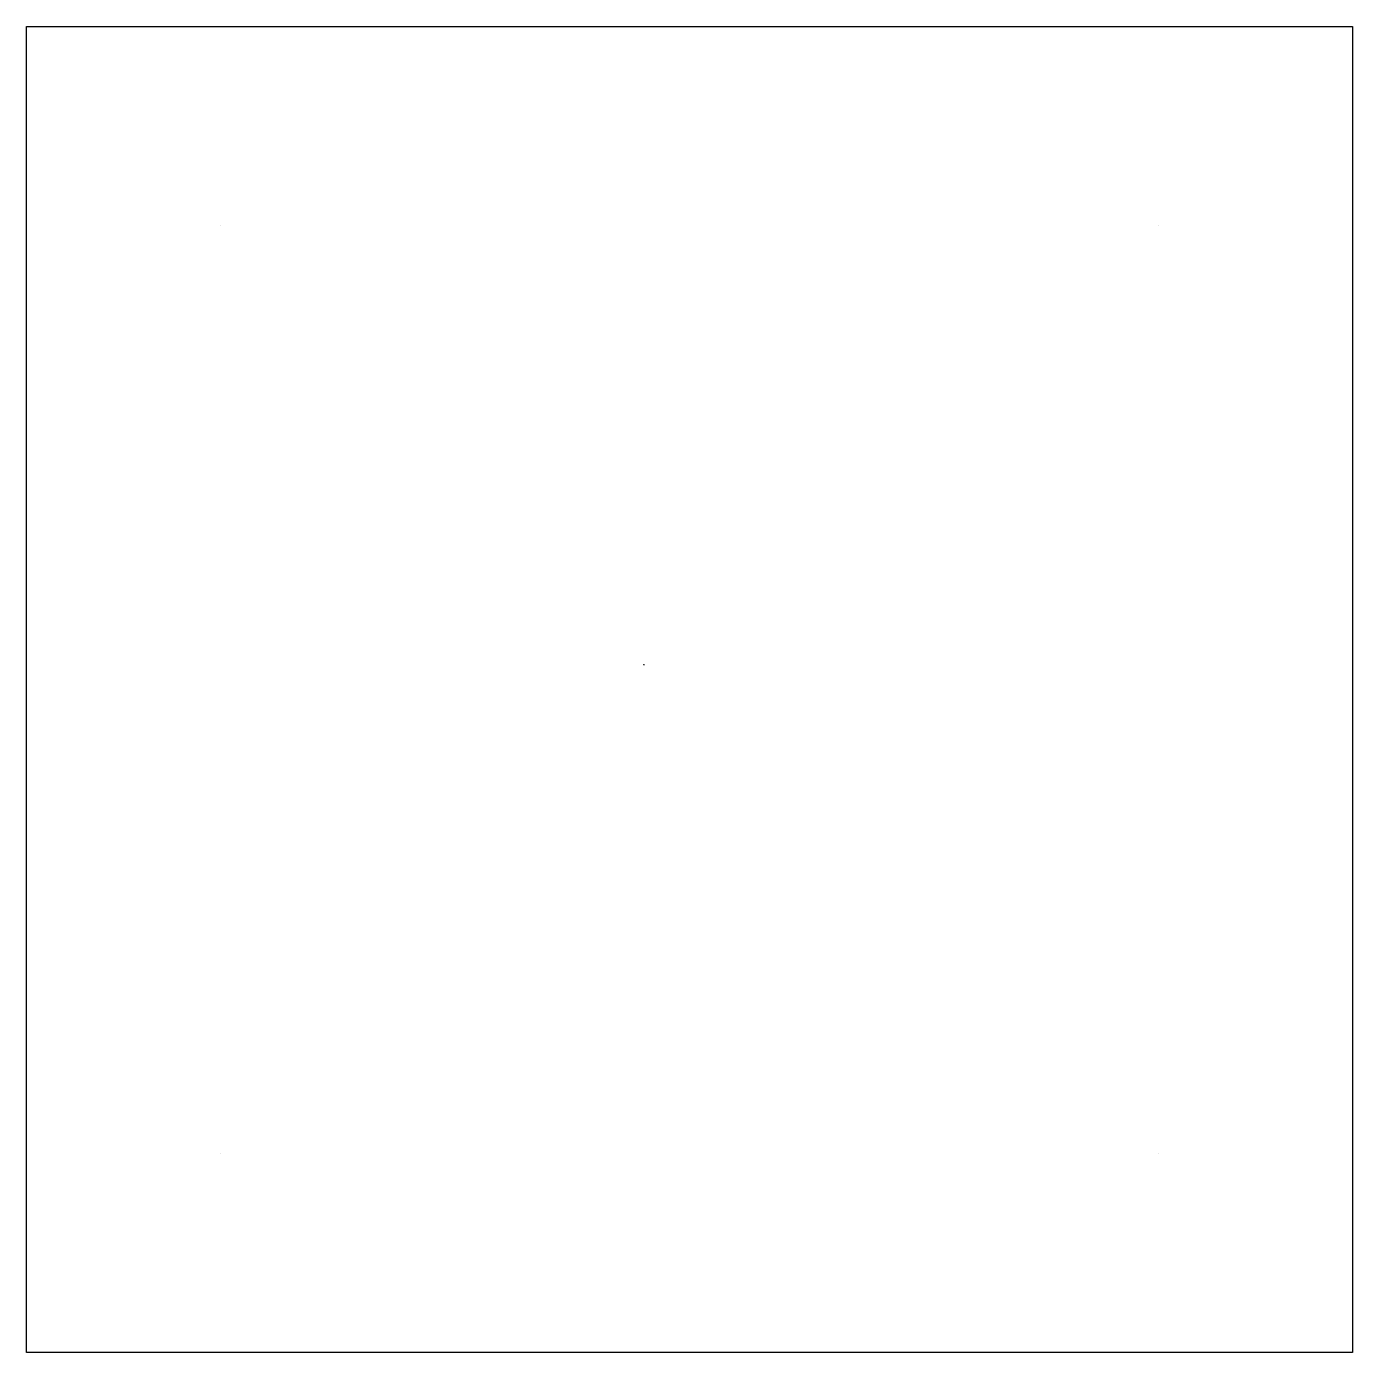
# Model space of a CAD drawing. Extents: x -2928 to 17072, y -2997 to 17003.
import ezdxf

# ---------------------------------------------------------------- set-up
doc = ezdxf.new("R2010")
doc.units = 0
doc.layers.get('0').update_dxf_attribs({"linetype": 'CONTINUOUS'})
for name, color, linetype in [('BOTTOM_FOOTPRINT', 4, 'CONTINUOUS'), ('PILLARS', 6, 'CONTINUOUS'), ('VIAS', 5, 'CONTINUOUS'), ('WIRE', 2, 'CONTINUOUS')]:
    doc.layers.add(name, color=color, linetype=linetype)

msp = doc.modelspace()

# ---------------------------------------------------------------- linework, layer by layer
msp.add_lwpolyline([(-2927.976444941047, 17002.64699721122), (17072.02355505895, 17002.64699721122), (17072.02355505895, -2997.353002788777), (-2927.976444941047, -2997.353002788777), (-2927.976444941047, 17002.64699721122)])
at = {"layer": 'BOTTOM_FOOTPRINT', "linetype": 'CONTINUOUS'}
for points in [[(1.988555058960542, 14002.68199721121), (2.058555058938424, 14002.68199721121), (2.058555058938424, 14002.61199721126), (1.988555058967818, 14002.61199721122), (1.988555058960542, 14002.68199721121)], [(14141.98855505897, 14002.68199721121), (14142.05855505894, 14002.68199721121), (14142.05855505894, 14002.61199721126), (14141.98855505897, 14002.61199721122), (14141.98855505897, 14002.68199721121)], [(1.988555058967818, 2.681997211215893), (2.0585550589457, 2.681997211215893), (2.0585550589457, 2.611997211256202), (1.988555058975094, 2.61199721122346), (1.988555058967818, 2.681997211215893)], [(14141.98855505897, 2.681997211215893), (14142.05855505894, 2.681997211215893), (14142.05855505894, 2.611997211256202), (14141.98855505897, 2.61199721122346), (14141.98855505897, 2.681997211215893)]]:
    msp.add_lwpolyline(points, dxfattribs=at)
at = {"layer": 'BOTTOM_FOOTPRINT'}
msp.add_lwpolyline([(6384.584237718684, 7376.565749406776), (6384.784237718684, 7376.565749406776), (6384.784237718687, 7375.865749406777), (6385.584237718685, 7375.865749406777), (6385.584237718684, 7376.565749406776), (6385.784237718684, 7376.565749406776), (6385.784237718686, 7375.665749406777), (6384.584237718684, 7375.665749406777), (6384.584237718684, 7376.565749406776)], close=True, dxfattribs=at)
at = {"layer": 'PILLARS', "linetype": 'CONTINUOUS'}
for points in [[(1.988555058960542, 14002.68199721121), (2.058555058938424, 14002.68199721121), (2.058555058938424, 14002.61199721126), (1.988555058967818, 14002.61199721122), (1.988555058960542, 14002.68199721121)], [(14141.98855505897, 14002.68199721121), (14142.05855505894, 14002.68199721121), (14142.05855505894, 14002.61199721126), (14141.98855505897, 14002.61199721122), (14141.98855505897, 14002.68199721121)], [(1.988555058967818, 2.681997211215893), (2.0585550589457, 2.681997211215893), (2.0585550589457, 2.611997211256202), (1.988555058975094, 2.61199721122346), (1.988555058967818, 2.681997211215893)], [(14141.98855505897, 2.681997211215893), (14142.05855505894, 2.681997211215893), (14142.05855505894, 2.611997211256202), (14141.98855505897, 2.61199721122346), (14141.98855505897, 2.681997211215893)]]:
    msp.add_lwpolyline(points, dxfattribs=at)
at = {"layer": 'PILLARS'}
for centre in [(6384.684237718683, 7376.465749406775), (6385.684237718685, 7376.465749406775)]:
    msp.add_circle(centre, 0.04, dxfattribs=at)
at = {"layer": 'VIAS'}
msp.add_line((6385.184237718684, 7376.465749406775), (6385.284237718685, 7376.465749406775), dxfattribs=at)
at = {"layer": 'VIAS', "linetype": 'CONTINUOUS'}
for points in [[(1.988555058960542, 14002.68199721121), (2.058555058938424, 14002.68199721121), (2.058555058938424, 14002.61199721126), (1.988555058967818, 14002.61199721122), (1.988555058960542, 14002.68199721121)], [(14141.98855505897, 14002.68199721121), (14142.05855505894, 14002.68199721121), (14142.05855505894, 14002.61199721126), (14141.98855505897, 14002.61199721122), (14141.98855505897, 14002.68199721121)], [(1.988555058967818, 2.681997211215893), (2.0585550589457, 2.681997211215893), (2.0585550589457, 2.611997211256202), (1.988555058975094, 2.61199721122346), (1.988555058967818, 2.681997211215893)], [(14141.98855505897, 2.681997211215893), (14142.05855505894, 2.681997211215893), (14142.05855505894, 2.611997211256202), (14141.98855505897, 2.61199721122346), (14141.98855505897, 2.681997211215893)]]:
    msp.add_lwpolyline(points, dxfattribs=at)
at = {"layer": 'VIAS'}
msp.add_lwpolyline([(6384.684237718683, 7375.805749406776), (6385.684237718685, 7375.805749406776), (6385.684237718685, 7375.725749406775), (6384.684237718683, 7375.725749406775)], close=True, dxfattribs=at)
at = {"layer": 'WIRE'}
for points in [[(1.988555058967904, 14002.61199721122), (2.058555058938509, 14002.61199721122), (2.058555058938509, 14002.68199721121), (1.988555058967904, 14002.68199721121)], [(14141.98855505897, 14002.61199721122), (14142.05855505894, 14002.61199721122), (14142.05855505894, 14002.68199721121), (14141.98855505897, 14002.68199721121)], [(6385.784237718684, 7376.365749406772), (6385.584237718685, 7376.365749406772), (6385.584237718684, 7376.465749406775), (6384.784237718684, 7376.465749406775), (6384.784237718687, 7376.365749406772), (6384.584237718684, 7376.365749406772), (6384.584237718684, 7376.665749406775), (6385.784237718684, 7376.665749406775)], [(6384.584237718684, 7375.665749406777), (6385.784237718686, 7375.665749406777), (6385.784237718686, 7375.865749406777), (6384.584237718684, 7375.865749406777)], [(6385.284237718685, 7376.465749406775), (6385.084237718684, 7376.465749406775), (6385.084237718684, 7377.317554937487), (6385.284237718685, 7377.317554937487)], [(6385.284237718686, 7375.013943876066), (6385.084237718687, 7375.013943876066), (6385.084237718687, 7375.865749406777), (6385.284237718686, 7375.865749406777)], [(1.988555058967904, 2.681997211216184), (2.058555058945785, 2.681997211216184), (2.058555058945785, 2.611997211256493), (1.988555058967904, 2.611997211256493)], [(14141.98855505897, 2.611997211223751), (14142.05855505894, 2.611997211223751), (14142.05855505894, 2.681997211216184), (14141.98855505897, 2.681997211216184)]]:
    msp.add_lwpolyline(points, close=True, dxfattribs=at)

doc.saveas('drawing.dxf')
